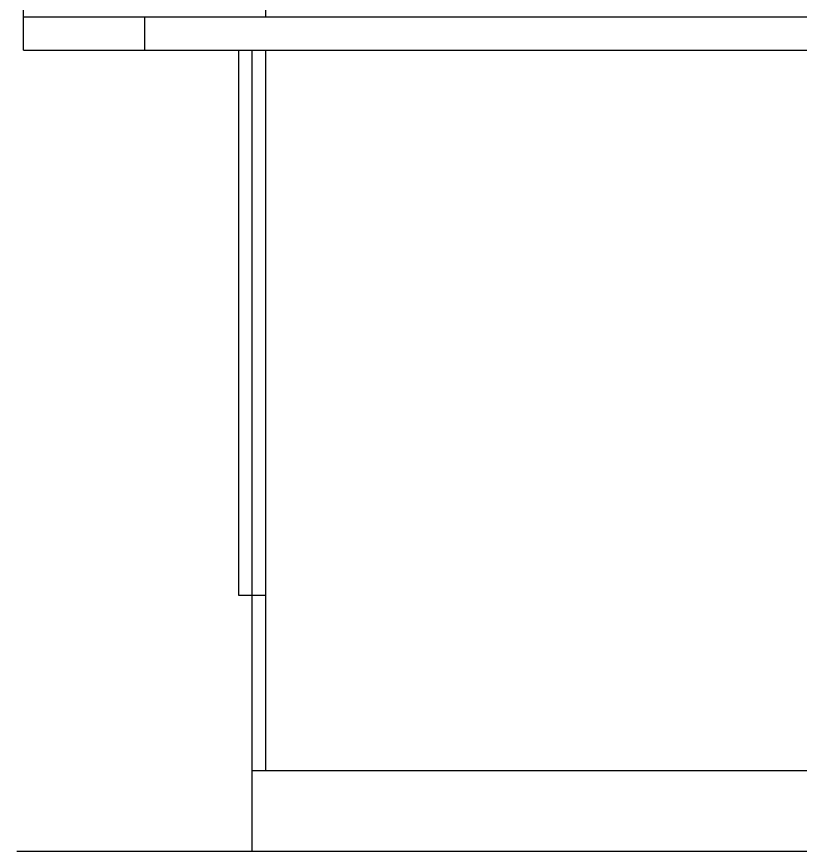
# Model space of a CAD drawing. Header units: inches. Extents: x 1397 to 20304, y -27267 to -746.
# Drawn here: x 3741.8 to 3858.2, y -9355.2 to -9231.2 of the extents above; entities that cross this region are included whole.
import ezdxf

# ---------------------------------------------------------------- set-up
doc = ezdxf.new("R2010")
doc.units = ezdxf.units.IN
doc.header["$LTSCALE"] = 17
doc.header["$MEASUREMENT"] = 0
doc.layers.add('OUTLINE', color=1, linetype='Continuous', lineweight=25)

msp = doc.modelspace()

# ---------------------------------------------------------------- linework, layer by layer
at = {"layer": 'OUTLINE'}
for p, q in [((3778.76, -9231.16), (3778.76, -9124.16)), ((3742.76, -9236.16), (3742.76, -9195.16)), ((3742.76, -9231.16), (3778.76, -9231.16)), ((3742.76, -9231.16), (3778.76, -9231.16)), ((3742.76, -9231.16), (4238.76, -9231.16)), ((3760.76, -9231.16), (3760.76, -9236.16)), ((3778.76, -9231.16), (3947.76, -9231.16)), ((3742.76, -9236.16), (4238.76, -9236.16)), ((3774.76, -9317.16), (3774.76, -9236.16)), ((3776.76, -9355.16), (3776.76, -9236.16)), ((3778.76, -9343.16), (3778.76, -9236.16)), ((3778.76, -9317.16), (3774.76, -9317.16)), ((3776.76, -9343.16), (4238.76, -9343.16)), ((3741.76, -9355.16), (4266.26, -9355.16))]:
    msp.add_line(p, q, dxfattribs=at)

doc.saveas('drawing.dxf')
